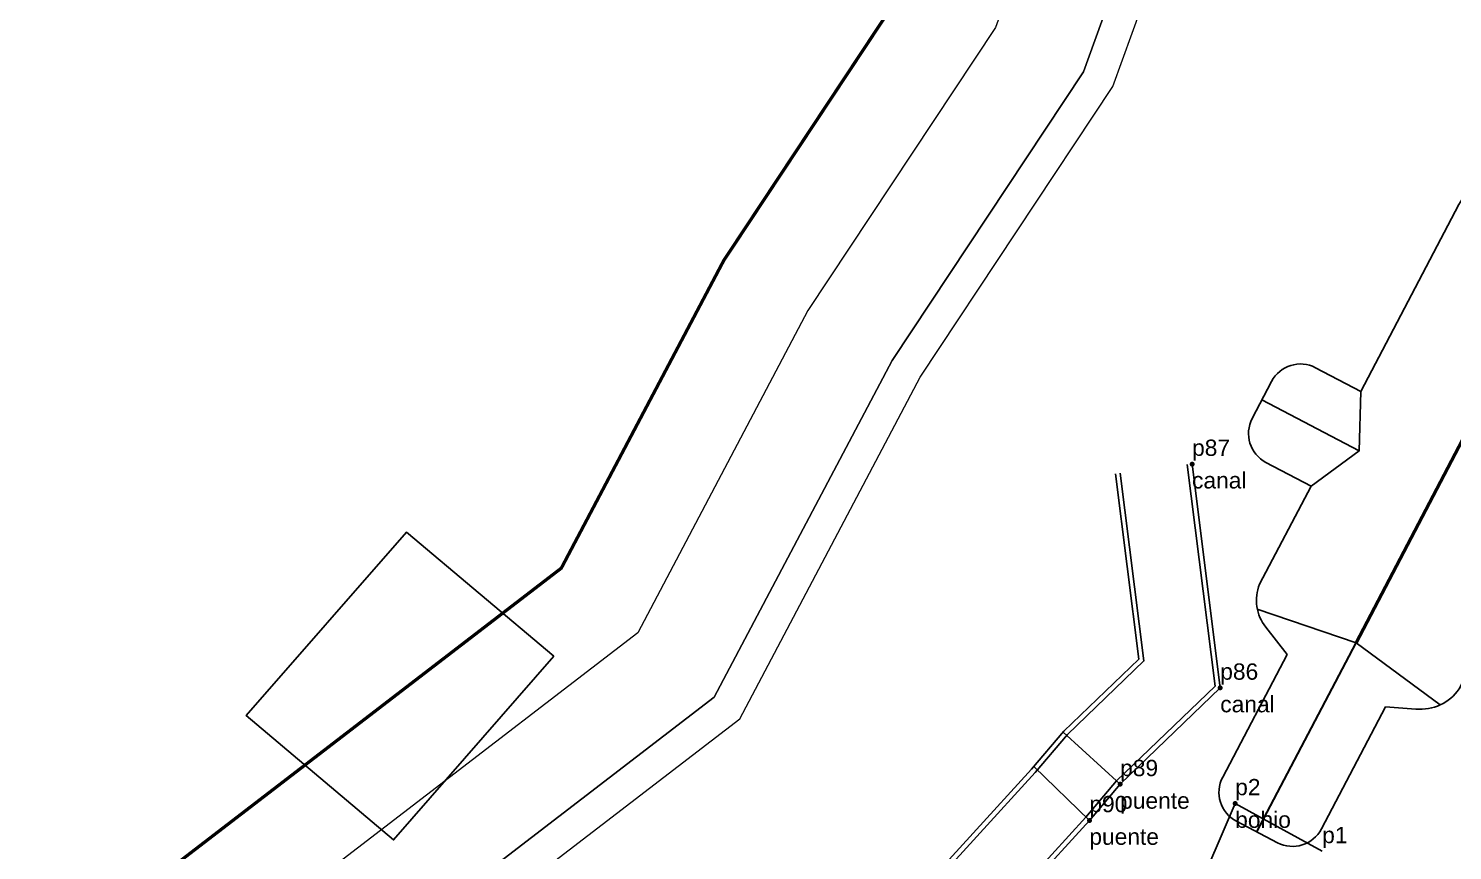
# Model space of a CAD drawing. Header units: metres. Extents: x 859577 to 860336, y 1645916 to 1646650.
# Drawn here: x 859944.8 to 859988.49, y 1646048.96 to 1646074.18 of the extents above; entities that cross this region are included whole.
import ezdxf

# ---------------------------------------------------------------- set-up
doc = ezdxf.new("R2010")
doc.units = ezdxf.units.M
for name, color, linetype in [('A-SENDEROS', 97, 'Continuous'), ('A-ZONA VERDE', 103, 'Continuous'), ('CVL_CUADCON_TIT', 7, 'Continuous')]:
    doc.layers.add(name, color=color, linetype=linetype)
for name, color, linetype, lineweight in [('bohio', 174, 'Continuous', 100), ('canal', 174, 'Continuous', 100), ('puente', 174, 'Continuous', 100)]:
    doc.layers.add(name, color=color, linetype=linetype, lineweight=lineweight)
doc.styles.get("Standard").update_dxf_attribs({"font": 'arial.ttf'})

# ---------------------------------------------------------------- blocks, each defined once
blk = doc.blocks.new('06092026_CAMPO')
at = {"layer": 'bohio'}
blk.add_point((859981.823, 1646050.407, 40.009), dxfattribs=at)
at = {"layer": 'canal'}
for p in [(859980.5, 1646060.819, 31.507), (859981.365, 1646053.952, 33.958)]:
    blk.add_point(p, dxfattribs=at)
at = {"layer": 'puente'}
for p in [(859978.293, 1646050.994, 39.814), (859977.349, 1646049.887, 39.907)]:
    blk.add_point(p, dxfattribs=at)
at = {"layer": 'bohio'}
for s, p in [('p2', (859981.823, 1646050.657)), ('bohio', (859981.823, 1646049.657)), ('p1', (859984.492, 1646049.187))]:
    blk.add_text(s, height=0.5, dxfattribs=at).set_placement(p)
at = {"layer": 'canal'}
for s, p in [('p87', (859980.5, 1646061.069)), ('canal', (859980.5, 1646060.069)), ('p86', (859981.365, 1646054.202)), ('canal', (859981.365, 1646053.202))]:
    blk.add_text(s, height=0.5, dxfattribs=at).set_placement(p)
at = {"layer": 'puente'}
for s, p in [('p89', (859978.293, 1646051.244)), ('puente', (859978.293, 1646050.244)), ('p90', (859977.349, 1646050.137)), ('puente', (859977.349, 1646049.137))]:
    blk.add_text(s, height=0.5, dxfattribs=at).set_placement(p)

msp = doc.modelspace()

# ---------------------------------------------------------------- linework, layer by layer
for points, elevation in [([(859961.69022, 1646034.55128), (859973.58857, 1646045.98111), (859977.23693, 1646049.98616), (859978.18376, 1646051.09668), (859981.20632, 1646054.00744), (859980.35105, 1646060.79986)], 38.87611), ([(859961.7851, 1646034.43443), (859973.69609, 1646045.8764), (859977.34948, 1646049.88697), (859978.29312, 1646050.99375), (859981.36454, 1646053.95156), (859980.49987, 1646060.8186)], 38.87611), ([(859960.28594, 1646036.28066), (859971.99725, 1646047.53081), (859975.57124, 1646051.45422), (859976.56523, 1646052.62005), (859978.86466, 1646054.83443), (859978.14844, 1646060.52252)], 38.87611), ([(859960.38082, 1646036.16381), (859972.10478, 1646047.4261), (859975.68378, 1646051.35503), (859976.67459, 1646052.51712), (859979.02288, 1646054.77855), (859978.29726, 1646060.54126)], 38.87611), ([(859978.29312, 1646050.99375), (859976.54107, 1646052.58975)], 38.87611), ([(859977.34948, 1646049.88697), (859975.65064, 1646051.54139)], 38.87611), ([(859981.82286, 1646050.40735), (859975.54354, 1646035.76877)], 40.00925), ([(859981.82286, 1646050.40735), (859984.4917, 1646048.9375)], 40.00925)]:
    msp.add_lwpolyline(points, dxfattribs=dict(elevation=elevation))
msp.add_lwpolyline([(859960.9233, 1646054.91951), (859956.00612, 1646049.28832), (859951.48536, 1646053.09916), (859956.40255, 1646058.73035)], close=True)
at = {"layer": 'A-SENDEROS', "lineweight": 9, "flags": 128}
for points in [[(860029.58492, 1646129.17385), (860020.46844, 1646118.40234), (860013.72292, 1646110.8567), (860007.51184, 1646105.57364), (860001.1131, 1646100.90255), (859996.0145, 1646096.3645), (859994.31801, 1646094.48355), (859982.53388, 1646088.99981), (859975.92643, 1646078.24353), (859974.46682, 1646074.21393), (859968.71542, 1646065.52866), (859963.49602, 1646055.64396), (859949.11536, 1646044.597), (859938.84578, 1646040.9104), (859923.05279, 1646039.40034), (859910.81493, 1646043.92579), (859898.2042, 1646054.06727), (859888.55972, 1646060.87479)], [(860027.41774, 1646121.96949), (860022.73211, 1646116.43322), (860015.82284, 1646108.7044), (860009.37068, 1646103.21629), (860002.99921, 1646098.56509), (859998.132, 1646094.233), (859996.13701, 1646092.02111), (859984.61776, 1646086.66063), (859978.64285, 1646076.93406), (859977.16564, 1646072.85585), (859971.29885, 1646063.99633), (859965.84305, 1646053.66392), (859950.57072, 1646041.932), (859939.50556, 1646037.95981), (859922.65557, 1646036.34868), (859909.31586, 1646041.28159), (859896.39741, 1646051.67054), (859886.77343, 1646058.46358)]]:
    msp.add_lwpolyline(points, dxfattribs=at)
at = {"layer": 'A-SENDEROS', "color": 30, "lineweight": 25, "true_color": 0xf26722, "elevation": 40.16107, "flags": 128}
for points in [[(859986.43566, 1646053.3741), (859987.36853, 1646053.30175, 0.26914303), (859988.69425, 1646053.91992), (859994.80208, 1646065.56699, 0.41421356), (859994.3809, 1646066.91703), (859990.02919, 1646069.1991, 0.41421356), (859988.67915, 1646068.77791), (859985.67417, 1646063.04769), (859984.29044, 1646063.77333, 0.41421356), (859982.9404, 1646063.35215), (859982.34597, 1646062.21862, 0.41421356), (859982.76716, 1646060.86858), (859984.15089, 1646060.14294), (859982.57132, 1646057.13085, 0.27324212), (859982.7656, 1646055.81392), (859983.41427, 1646054.97717)], [(859983.41427, 1646054.97717), (859981.43988, 1646051.21219, 0.41421356), (859981.86107, 1646049.86216), (859983.11889, 1646049.20254, 0.41421356), (859984.46893, 1646049.62373), (859986.43566, 1646053.3741)]]:
    msp.add_lwpolyline(points, format="xyb", dxfattribs=at)
at = {"layer": 'A-SENDEROS', "color": 30, "lineweight": 50, "true_color": 0xf26722, "elevation": 40.16107, "flags": 128}
msp.add_lwpolyline([(859991.49836, 1646066.71048), (859985.53202, 1646055.33323)], dxfattribs=at)
at = {"layer": 'A-SENDEROS', "color": 30, "lineweight": 25, "true_color": 0xf26722, "elevation": 40.16107, "flags": 128}
for points in [[(859984.15089, 1646060.14294), (859985.62398, 1646061.22223), (859985.67417, 1646063.04769)], [(859982.64318, 1646062.78538), (859985.62398, 1646061.22223)], [(859982.50231, 1646056.3686), (859985.53202, 1646055.33323), (859988.10646, 1646053.42973)]]:
    msp.add_lwpolyline(points, dxfattribs=at)
at = {"layer": 'A-SENDEROS', "color": 30, "lineweight": 30, "true_color": 0xf26722, "elevation": 40.16107, "flags": 128}
msp.add_lwpolyline([(859982.48998, 1646049.53235), (859985.53202, 1646055.33323)], dxfattribs=at)
at = {"layer": 'A-ZONA VERDE', "color": 5, "const_width": 0.1}
msp.add_lwpolyline([(860015.87659, 1646170.85641), (860024.115, 1646162.587), (860028.9992, 1646154.62473), (860030.41846, 1646143.72841), (860025.881, 1646131.131), (860018.123, 1646120.28), (860011.623, 1646113.009), (860005.653, 1646107.931), (859999.227, 1646103.24), (859993.897, 1646098.496), (859992.499, 1646096.946), (859980.45, 1646091.339), (859973.21, 1646079.553), (859971.768, 1646075.572), (859966.132, 1646067.061), (859961.149, 1646057.624), (859947.66, 1646047.262), (859938.186, 1646043.861), (859923.45, 1646042.452), (859912.314, 1646046.57), (859900.011, 1646056.464), (859890.346, 1646063.286), (859880.027, 1646071.304)], dxfattribs=at)
at = {"layer": 'CVL_CUADCON_TIT', "color": 7, "lineweight": 5, "true_color": 0xffffff, "flags": 128}
for points in [[(859886.17801, 1646057.65984), (859895.79514, 1646050.87162), (859908.81618, 1646040.40019), (859922.52317, 1646035.33145), (859939.72549, 1646036.97627), (859951.05584, 1646041.04367), (859966.62539, 1646053.00391), (859972.15999, 1646063.48555), (859978.06525, 1646072.40316), (859979.54833, 1646076.49757), (859985.31239, 1646085.8809), (859989.5633, 1646087.85906)], [(859886.77343, 1646058.46358), (859896.39741, 1646051.67054), (859909.31586, 1646041.28159), (859922.65557, 1646036.34868), (859939.50556, 1646037.95981), (859950.57072, 1646041.932), (859965.84305, 1646053.66392), (859971.29885, 1646063.99633), (859977.16564, 1646072.85585), (859978.64285, 1646076.93406)], [(859974.46682, 1646074.21393), (859968.71542, 1646065.52866), (859963.49602, 1646055.64396), (859949.11536, 1646044.597), (859938.84578, 1646040.9104), (859923.05279, 1646039.40034), (859910.81493, 1646043.92579), (859898.2042, 1646054.06727), (859888.55972, 1646060.87479)]]:
    msp.add_lwpolyline(points, dxfattribs=at)

# ---------------------------------------------------------------- block references
msp.add_blockref('06092026_CAMPO', (0, 0))

doc.saveas('drawing.dxf')
